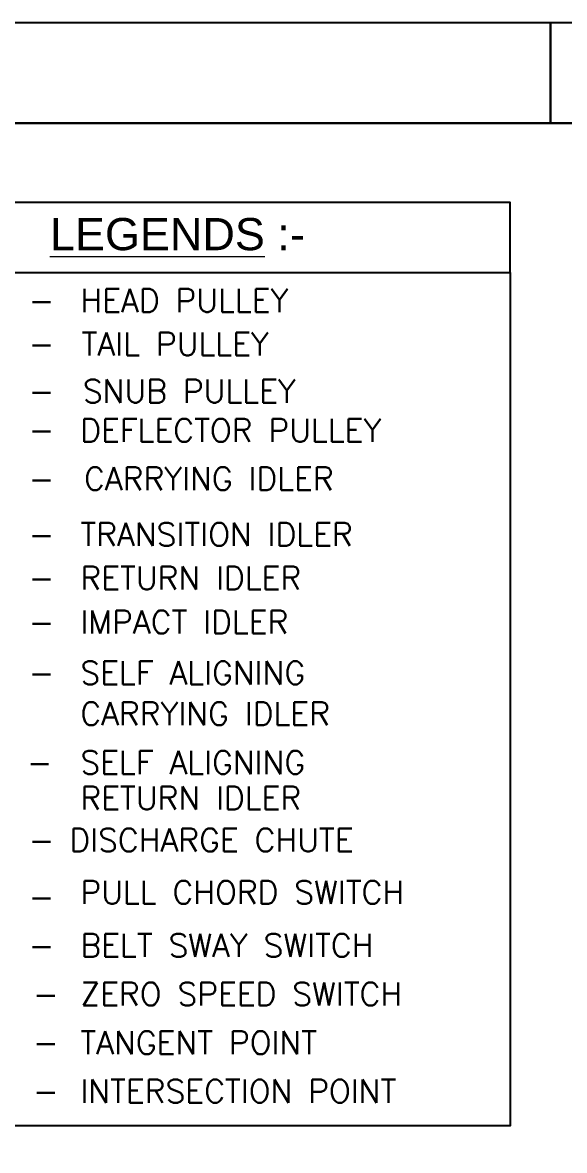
# Model space of a CAD drawing. Header units: millimetres. Extents: x -243837 to -5443, y 40 to 285140.
# Drawn here: x -42190 to -28652, y 114149 to 142335 of the extents above; entities that cross this region are included whole.
import ezdxf

# ---------------------------------------------------------------- set-up
doc = ezdxf.new("R2010")
doc.units = ezdxf.units.MM
doc.linetypes.add('0', pattern=[0])
doc.layers.add('NANDAL', color=255, linetype='Continuous')
doc.layers.add('TEXT', color=255, linetype='Continuous', lineweight=18)
doc.styles.add('romans', font='romans.shx', dxfattribs={"width": 0.7})
doc.styles.add('STYLE7', font='arial.ttf')

# ---------------------------------------------------------------- blocks, each defined once
blk = doc.blocks.new('A$C71E5680D')
at = {"layer": 'NANDAL', "color": 7, "linetype": 'Continuous'}
for p, q in [((-121.861, 260.48), (-121.861, 255.48)), ((-121.861, 255.48), (-121.861, 260.48))]:
    blk.add_line(p, q, dxfattribs=at)
for points in [[(-481.007, 260.48), (-75.007, 260.48), (-75.007, -22.52), (-481.007, -22.52)], [(-476.007, 255.48), (-80.007, 255.48), (-80.007, -17.52), (-476.007, -17.52)]]:
    blk.add_lwpolyline(points, close=True, dxfattribs=at)
blk = doc.blocks.new('TITLE BLOCK NEW')
at = {"layer": 'NANDAL', "lineweight": 0, "ltscale": 2, "xscale": 707.7384074565863, "yscale": 707.7384080466584, "zscale": 707.7384082604353}
blk.add_blockref('A$C71E5680D', (340427, -184352), dxfattribs=at)

msp = doc.modelspace()

# ---------------------------------------------------------------- linework, layer by layer
msp.add_line((-7957.27, 139821.28), (-53588.99, 139821.28))
at = {"color": 1}
for points in [[(-45947.93, 136086.52), (-30008.18, 136086.52), (-30008.18, 137836.69), (-45947.93, 137836.69)], [(-30008.18, 136086.52), (-30008.18, 114762.68), (-45947.36, 114762.68), (-45947.93, 136086.52)]]:
    msp.add_lwpolyline(points, close=True, dxfattribs=at)

# ---------------------------------------------------------------- block references
at = {"xscale": 0.7104450567211452, "yscale": 0.7104450567211452, "zscale": 0.7104450567211452}
msp.add_blockref('TITLE BLOCK NEW', (-209583.78, 142335.33), dxfattribs=at)

# ---------------------------------------------------------------- texts
at = {"layer": 'TEXT', "color": 2, "linetype": '0', "style": 'STYLE7'}
msp.add_text('%%ULEGENDS%%U :-', height=804.2001, dxfattribs=at).set_placement((-41504.95, 136646.58))
at = {"layer": 'TEXT', "color": 2, "style": 'romans'}
for s, height, p in [('HEAD PULLEY', 577.368, (-40744.46, 135101.12)), ('-', 577.37, (-42038.03, 135101.12)), ('TAIL PULLEY', 577.368, (-40713.92, 134013.53)), ('-', 577.37, (-42038.03, 134013.53)), ('SNUB PULLEY', 577.368, (-40683.39, 132834.41)), ('-', 577.37, (-42038.03, 132834.41)), ('DEFLECTOR PULLEY', 577.368, (-40748.78, 131854.38)), ('-', 577.37, (-42038.03, 131866.87)), ('CARRYING IDLER', 577.368, (-40652.85, 130647.23)), ('-', 577.37, (-42038.03, 130647.23)), ('TRANSITION IDLER', 577.368, (-40744.46, 129254.53)), ('-', 577.37, (-42038.03, 129254.53)), ('RETURN IDLER', 577.368, (-40744.46, 128166.95)), ('-', 577.37, (-42038.03, 128166.95)), ('IMPACT IDLER', 577.368, (-40744.46, 127064.83)), ('-', 577.37, (-42038.03, 127064.83)), ('SELF ALIGNING', 577.368, (-40745.47, 125794.97)), ('-', 577.37, (-42038.03, 125794.97)), ('CARRYING IDLER', 577.368, (-40745.47, 124776.42)), ('SELF ALIGNING', 577.368, (-40745.47, 123556.54)), ('-', 577.37, (-42082.25, 123556.54)), ('RETURN IDLER', 577.368, (-40745.47, 122665.8)), ('DISCHARGE CHUTE', 577.368, (-41019.93, 121615.8)), ('-', 577.37, (-42038.03, 121615.8)), ('PULL CHORD SWITCH', 577.368, (-40745.47, 120313.27)), ('-', 577.37, (-42038.03, 120198.04)), ('BELT SWAY SWITCH', 577.368, (-40745.47, 118983.76)), ('-', 577.37, (-42038.03, 118983.76)), ('ZERO SPEED SWITCH', 577.368, (-40745.47, 117769.48)), ('-', 577.37, (-41929.57, 117769.48)), ('TANGENT POINT', 577.368, (-40745.47, 116555.2)), ('-', 577.37, (-41929.57, 116555.2)), ('INTERSECTION POINT', 577.368, (-40745.47, 115340.92)), ('-', 577.37, (-41929.57, 115340.92))]:
    msp.add_text(s, height=height, dxfattribs=at).set_placement(p)

doc.saveas('drawing.dxf')
